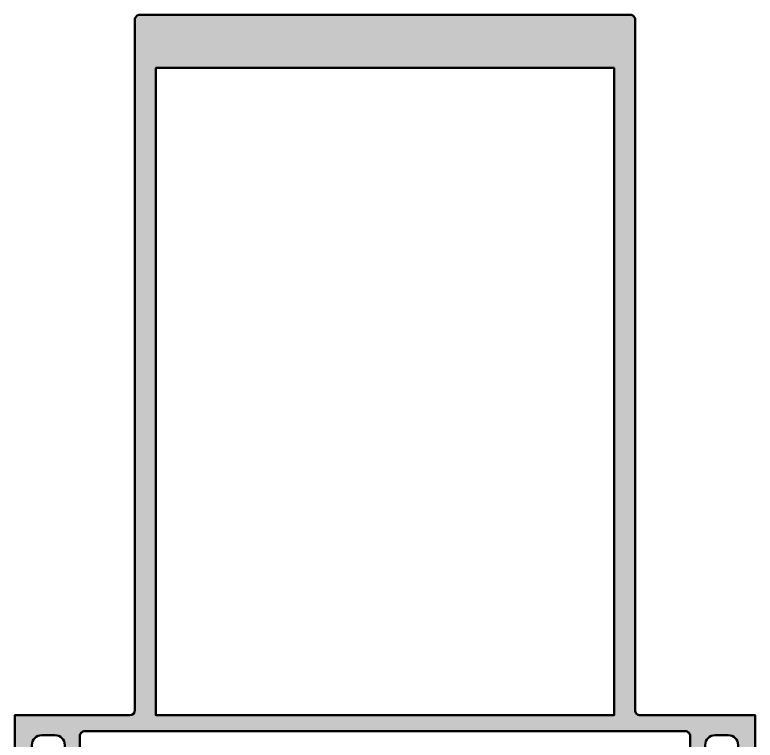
# Model space of a CAD drawing. Extents: x 0 to 124, y 0 to 145.
# Drawn here: x 25 to 99, y 72.5 to 145 of the extents above; entities that cross this region are included whole.
import ezdxf

# ---------------------------------------------------------------- set-up
doc = ezdxf.new("R2010")
doc.units = 0
doc.layers.add('0S-Alu contour', color=7, linetype='Continuous', lineweight=50)
doc.layers.add('0S-Alu hatch', color=252, linetype='Continuous', lineweight=25)

# ---------------------------------------------------------------- blocks, each defined once
blk = doc.blocks.new('365830__C2B3120E_BAE7_489C_9A7B_A53C5B9EB362_')
at = {"layer": '0S-Alu hatch'}
h = blk.add_hatch(color=256, dxfattribs=at)
edge = h.paths.add_edge_path()
edge.add_line((97.89989471435548, 70.50000000000011), (97.299919128418, 70.50000000000011))
edge.add_line((97.299919128418, 70.50000000000011), (97.299919128418, 72.00045776367199))
edge.add_arc((96.29984033578967, 72.00036371093589), 1.000078797050939, 0.0053884001950964, 89.99548587063539)
edge.add_line((96.299919128418, 73.00044250488293), (94.99987030029298, 73.00044250488293))
edge.add_arc((94.99991752313223, 72.00039528204371), 1.000047223954159, 90.00270554161986, 179.997294458265)
edge.add_line((93.99987030029301, 72.00044250488494), (93.99987030029298, 66.00000000000011))
edge.add_arc((94.52470964061133, 65.50000000000011), 0.7248836686985141, 136.388423263687, 223.6115767363131)
edge.add_line((93.99987030029298, 65.00000000000011), (93.99987030029298, 58.00000000000011))
edge.add_arc((94.99992909802194, 58.00005879772907), 1.000058799457439, 180.003368663758, 269.9966313363588)
edge.add_line((94.99987030029297, 57.00000000000011), (96.29991912841797, 57.0000000000001))
edge.add_arc((96.29983165784901, 58.00008747056907), 1.000087474394186, 270.0050112560826, 359.9949887438899)
edge.add_line((97.29991912841798, 57.99999999999964), (97.29991912841798, 60.50000000000012))
edge.add_line((97.29991912841798, 60.50000000000012), (97.79991912841795, 60.50000000000011))
edge.add_ellipse((97.79983165784905, 59.49991252943116), major_axis=(-1.000087474394165, 0), ratio=1, start_angle=180.0050112561101, end_angle=269.9949887439198, ccw=False)
edge.add_line((98.79991912841798, 59.50000000000058), (98.79985809326173, 55.0000000000001))
edge.add_ellipse((98.29989246033836, 54.99998089089655), major_axis=(-0.4999656332885602, 0), ratio=1, start_angle=89.99606155240463, end_angle=180.0021898924555, ccw=False)
edge.add_line((98.29985809326173, 54.50001525878917), (97.29985809326173, 54.50000000000011))
edge.add_line((97.29985809326173, 54.50000000000011), (97.29985809326175, 55.30000305175793))
edge.add_line((97.29985809326175, 55.30000305175793), (94.31042750226074, 55.30000305175793))
edge.add_arc((94.31042750226072, 55.0000030517579), 0.3000000000000256, 89.99999999999729, 165.0772890088095)
edge.add_line((94.02054527804908, 55.07725779974229), (93.99076492797602, 54.99765869970103))
edge.add_arc((94.07987088712918, 54.73226907280714), 0.2799491489886643, 108.5597467269871, 181.0914894598868)
edge.add_line((93.7999725341797, 54.72693634033218), (93.79997253417967, 54.27335357666025))
edge.add_arc((94.11835010680473, 54.29659940748376), 0.3192250732653806, 184.1759499010995, 248.2356723196646)
edge.add_line((93.99998474121097, 54.00012969970717), (93.99998474121097, 52.10014801025405))
edge.add_ellipse((93.69998474121095, 52.10014801025401), major_axis=(-0.2999999999999971, 0), ratio=1, start_angle=89.99999999999733, end_angle=180, ccw=False)
edge.add_line((93.69998474121095, 51.80014801025402), (92.70000915527342, 51.80014801025402))
edge.add_ellipse((92.7000091552734, 52.10014801025401), major_axis=(-0.29999999999999, 0), ratio=1, start_angle=0, end_angle=90.00000000000267, ccw=False)
edge.add_line((92.40000915527341, 52.10014801025402), (92.40000915527344, 54.50012969970717))
edge.add_arc((91.89998248233591, 54.50010302676962), 0.5000266736489444, 0.0030563303085188, 89.99694366955588)
edge.add_line((91.90000915527338, 55.00012969970716), (87.99998855590819, 55.00012207031261))
edge.add_arc((87.99997311839033, 54.50013750806878), 0.4999845624821558, 89.99823093613917, 180.0000205083467)
edge.add_line((87.4999885559082, 54.50013732910522), (87.49998855590819, 53.80012512207041))
edge.add_line((87.49998855590819, 53.80012512207041), (88.8882331848145, 51.39561462402356))
edge.add_ellipse((88.76438159883635, 51.33770692476947), major_axis=(-0.1367205799512375, 0), ratio=1, start_angle=84.41316105384823, end_angle=205.0587777140168, ccw=False)
edge.add_ellipse((89.2378427126205, 56.17788474084209), major_axis=(-4.999999999999731, 0), ratio=1, start_angle=17.760919831519118, end_angle=84.4131610538592, ccw=False)
edge.add_arc((84.0000001778675, 54.50013750696899), 0.4999845635819266, 17.76091983150561, 90.00176896515228)
edge.add_line((83.99998474121097, 55.00012207031261), (39.99975585937498, 55.00012207031261))
edge.add_arc((39.99974042271834, 54.50013750696997), 0.499984563580941, 89.99823103483631, 162.2390801684847)
edge.add_ellipse((34.76189788796533, 56.1778847408431), major_axis=(-5.000000000000745, 0), ratio=1, start_angle=95.58683894614109, end_angle=162.2390801684818, ccw=False)
edge.add_ellipse((35.23535900174961, 51.33770692476947), major_axis=(-0.1367205799512355, 0), ratio=1, start_angle=-25.058777714014127, end_angle=95.58683894614592, ccw=False)
edge.add_line((35.11150741577147, 51.39561462402355), (36.49975204467774, 53.80012512207041))
edge.add_line((36.49975204467774, 53.80012512207041), (36.49975204467774, 54.50013732910168))
edge.add_arc((35.99976748219563, 54.50013750806878), 0.4999845624821512, 359.9999794916532, 450.00176906386)
edge.add_line((35.99975204467776, 55.00012207031261), (32.09973144531253, 55.00012969970715))
edge.add_arc((32.09975811825004, 54.50010302676964), 0.5000266736489161, 90.0030563304474, 179.9969436699299)
edge.add_line((31.59973144531253, 54.50012969970593), (31.59973144531253, 52.10014801025402))
edge.add_ellipse((31.29973144531252, 52.10014801025401), major_axis=(-0.3000000000000043, 0), ratio=1, start_angle=90.00000000000068, end_angle=180, ccw=False)
edge.add_line((31.29973144531253, 51.800148010254), (30.29975585937502, 51.800148010254))
edge.add_ellipse((30.29975585937501, 52.10014801025401), major_axis=(-0.3000000000000114, 0), ratio=1, start_angle=0, end_angle=90.00000000000142, ccw=False)
edge.add_line((29.999755859375, 52.10014801025401), (29.999755859375, 54.0001296997071))
edge.add_arc((29.88139049378111, 54.29659940748376), 0.3192250732654806, 291.7643276803495, 355.8240500989108)
edge.add_line((30.19976806640626, 54.27335357666028), (30.19976806640626, 54.72693634033218))
edge.add_arc((29.91986971345684, 54.73226907280714), 0.2799491489886078, 358.9085105401129, 431.440253273015)
edge.add_line((30.00897567260996, 54.99765869970098), (29.97919532253682, 55.07725779974232))
edge.add_arc((29.68931309832524, 55.00000305175795), 0.299999999999968, 14.92271099118666, 89.99999999999864)
edge.add_line((29.68931309832525, 55.30000305175793), (26.69988250732422, 55.30000305175793))
edge.add_line((26.69988250732422, 55.30000305175793), (26.69988250732422, 54.50000000000012))
edge.add_line((26.69988250732422, 54.50000000000012), (25.69988250732421, 54.50001525878918))
edge.add_ellipse((25.69984814024758, 54.99998089089655), major_axis=(-0.4999656332885458, 0), ratio=1, start_angle=-0.0021898922890954964, end_angle=90.00393844759589, ccw=False)
edge.add_line((25.19988250732422, 54.99999999999984), (25.19982147216797, 59.50000000000011))
edge.add_ellipse((26.19990894273693, 59.49991252943116), major_axis=(-1.000087474394176, 0), ratio=1, start_angle=270.0050112560828, end_angle=359.99498874388985, ccw=False)
edge.add_line((26.19982147216797, 60.50000000000011), (26.69982147216797, 60.50000000000011))
edge.add_line((26.69982147216797, 60.50000000000011), (26.69982147216797, 58.00000000000011))
edge.add_arc((27.69990894273693, 58.00008747056907), 1.000087474394176, 180.0050112561101, 269.9949887439172)
edge.add_line((27.69982147216797, 57.0000000000001), (28.99987030029296, 57.00000000000011))
edge.add_arc((28.99981150256401, 58.00005879772907), 1.000058799457439, 270.0033686636404, 359.996631336242)
edge.add_line((29.99987030029296, 57.99999999999806), (29.99987030029297, 65.00000000000011))
edge.add_arc((29.4750309599746, 65.50000000000011), 0.7248836686985141, 316.388423263687, 403.611576736313)
edge.add_line((29.99987030029297, 66.00000000000011), (29.99987030029297, 72.00044250488293))
edge.add_arc((28.99982307745376, 72.00039528204371), 1.000047223954156, 0.002705541734962, 89.99729445838157)
edge.add_line((28.99987030029297, 73.00044250488291), (27.69982147216796, 73.00044250488293))
edge.add_arc((27.69990026479629, 72.00036371093589), 1.000078797050934, 90.00451412936461, 179.9946115998049)
edge.add_line((26.69982147216797, 72.00045776367106), (26.699821472168, 70.50000000000011))
edge.add_line((26.699821472168, 70.50000000000011), (26.09984588623045, 70.50000000000011))
edge.add_line((26.09984588623045, 70.50000000000011), (24.99987030029299, 71.5999755859376))
edge.add_line((24.99987030029299, 71.5999755859376), (24.99987030029298, 75.00000000000011))
edge.add_line((24.99987030029298, 75.00000000000011), (36.50013447167044, 75.00004268338716))
edge.add_arc((36.50013261589271, 75.50004268338378), 0.5000000000000618, 270.0002126564627, 360)
edge.add_line((37.00013261589277, 75.50004268338378), (37.00013261589265, 144.5001361227615))
edge.add_ellipse((37.50013261589265, 144.5001361227615), major_axis=(-0.5, 0), ratio=1, start_angle=269.9999999999902, end_angle=360, ccw=False)
edge.add_line((37.50013261589273, 145.0001361227615), (86.50013261589274, 145.0001361227616))
edge.add_ellipse((86.5001326158928, 144.5001361227617), major_axis=(-0.4999999999999432, 0), ratio=1, start_angle=180, end_angle=270.0000000000065, ccw=False)
edge.add_line((87.00013261589274, 144.5001361227617), (87.00013261589278, 75.5002319748482))
edge.add_arc((87.50013261589284, 75.50023197484826), 0.500000000000057, 180, 270.0002126612699)
edge.add_line((87.50013447171251, 75.00023197485164), (98.99987030029298, 75.00027465820322))
edge.add_line((98.99987030029298, 75.00027465820322), (98.99987030029301, 71.59997558593761))
edge.add_line((98.99987030029301, 71.59997558593761), (97.89989471435548, 70.50000000000011))
h.paths.add_polyline_path([(84.90013261589274, 139.7001361227615), (39.10013261589279, 139.7001361227615), (39.10013261589279, 75.00005047773482), (84.90013261589274, 75.00022418049025)])
edge = h.paths.add_edge_path()
edge.add_arc((32.00000493867849, 72.90000421659506), 0.499989679995931, 89.99881737803038, 180.001182622588)
edge.add_line((31.50001525878906, 72.89999389648177), (31.50001525878906, 57.1999969482423))
edge.add_arc((32.00003107324709, 57.20001276270032), 0.5000158147081132, 180.0018121461791, 269.9981878539158)
edge.add_line((32.00001525878906, 56.6999969482423), (91.99998474121092, 56.6999969482423))
edge.add_arc((91.99996892675287, 57.20001276270036), 0.5000158147081488, 270.0018121460882, 359.9981878538209)
edge.add_line((92.49998474121094, 57.19999694824149), (92.49998474121094, 72.89999389648449))
edge.add_arc((91.99999506132148, 72.90000421659504), 0.4999896799959596, 359.9988173777201, 450.0011826219647)
edge.add_line((91.99998474121095, 73.39999389648449), (32.00001525878906, 73.39999389648449))
at = {"layer": '0S-Alu contour', "color": 7}
for points in [[(37.00013261589277, 75.50004268338378), (37.00013261589265, 144.5001361227615)], [(37.50013261589273, 145.0001361227615), (86.50013261589274, 145.0001361227616)], [(87.00013261589274, 144.5001361227617), (87.00013261589278, 75.5002319748482)], [(84.90013261589274, 139.7001361227615), (39.10013261589279, 139.7001361227615), (39.10013261589279, 75.00005047773482), (84.90013261589274, 75.00022418049025), (84.90013261589274, 139.7001361227615)], [(26.69982147216797, 72.00045776367106), (26.699821472168, 70.50000000000011), (26.09984588623045, 70.50000000000011), (24.99987030029299, 71.5999755859376), (24.99987030029298, 75.00000000000011), (36.50013447167044, 75.00004268338716)], [(87.50013447171251, 75.00023197485164), (98.99987030029298, 75.00027465820322), (98.99987030029301, 71.59997558593761), (97.89989471435548, 70.50000000000011)], [(91.99998474121095, 73.39999389648449), (32.00001525878906, 73.39999389648449)], [(28.99987030029297, 73.00044250488291), (27.69982147216796, 73.00044250488293)], [(31.50001525878906, 72.89999389648177), (31.50001525878906, 57.1999969482423)], [(92.49998474121094, 57.19999694824149), (92.49998474121094, 72.89999389648449)], [(96.299919128418, 73.00044250488293), (94.99987030029298, 73.00044250488293)], [(29.99987030029297, 66.00000000000011), (29.99987030029297, 72.00044250488293)], [(93.99987030029301, 72.00044250488494), (93.99987030029298, 66.00000000000011)], [(97.89989471435548, 70.50000000000011), (97.299919128418, 70.50000000000011), (97.299919128418, 72.00045776367199)], [(29.99987030029296, 57.99999999999806), (29.99987030029297, 65.00000000000011)], [(93.99987030029298, 65.00000000000011), (93.99987030029298, 58.00000000000011)], [(26.19982147216797, 60.50000000000011), (26.69982147216797, 60.50000000000011), (26.69982147216797, 58.00000000000011)], [(97.29991912841798, 57.99999999999964), (97.29991912841798, 60.50000000000012), (97.79991912841795, 60.50000000000011)], [(25.19988250732422, 54.99999999999984), (25.19982147216797, 59.50000000000011)], [(98.79991912841798, 59.50000000000058), (98.79985809326173, 55.0000000000001)], [(27.69982147216797, 57.0000000000001), (28.99987030029296, 57.00000000000011)], [(94.99987030029297, 57.00000000000011), (96.29991912841797, 57.0000000000001)], [(32.00001525878906, 56.6999969482423), (91.99998474121092, 56.6999969482423)], [(29.68931309832525, 55.30000305175793), (26.69988250732422, 55.30000305175793), (26.69988250732422, 54.50000000000012), (25.69988250732421, 54.50001525878918)], [(30.00897567260996, 54.99765869970098), (29.97919532253682, 55.07725779974232)], [(35.99975204467776, 55.00012207031261), (32.09973144531253, 55.00012969970715)], [(83.99998474121097, 55.00012207031261), (39.99975585937498, 55.00012207031261)], [(91.90000915527338, 55.00012969970716), (87.99998855590819, 55.00012207031261)], [(94.02054527804908, 55.07725779974229), (93.99076492797602, 54.99765869970103)], [(98.29985809326173, 54.50001525878917), (97.29985809326173, 54.50000000000011), (97.29985809326175, 55.30000305175793), (94.31042750226074, 55.30000305175793)], [(30.19976806640626, 54.27335357666028), (30.19976806640626, 54.72693634033218)], [(31.59973144531253, 54.50012969970593), (31.59973144531253, 52.10014801025402)], [(35.11150741577147, 51.39561462402355), (36.49975204467774, 53.80012512207041), (36.49975204467774, 54.50013732910168)], [(87.4999885559082, 54.50013732910522), (87.49998855590819, 53.80012512207041), (88.8882331848145, 51.39561462402356)], [(92.40000915527341, 52.10014801025402), (92.40000915527344, 54.50012969970717)], [(93.7999725341797, 54.72693634033218), (93.79997253417967, 54.27335357666025)], [(29.999755859375, 52.10014801025401), (29.999755859375, 54.0001296997071)], [(93.99998474121097, 54.00012969970717), (93.99998474121097, 52.10014801025405)], [(31.29973144531253, 51.800148010254), (30.29975585937502, 51.800148010254)], [(93.69998474121095, 51.80014801025402), (92.70000915527342, 51.80014801025402)]]:
    blk.add_lwpolyline(points, dxfattribs=at)
at = {"layer": '0S-Alu contour', "color": 7, "extrusion": (0, 0, -1)}
for centre, radius, start, end in [((-37.50013261589265, 144.5001361227615), 0.5, 0, 90.00000000000978), ((-86.5001326158928, 144.5001361227617), 0.4999999999999432, 89.99999999999349, 180), ((-26.19990894273693, 59.49991252943116), 1.000087474394176, 0.0050112561101264, 89.99498874391718), ((-97.79983165784905, 59.49991252943116), 1.000087474394165, 90.00501125608021, 179.9949887438899), ((-25.69984814024758, 54.99998089089655), 0.4999656332885458, 269.9960615524041, 0.0021898922890968), ((-98.29989246033836, 54.99998089089655), 0.4999656332885602, 179.9978101075445, 270.0039384475954), ((-34.76189788796533, 56.1778847408431), 5.000000000000745, 197.7609198315183, 264.4131610538589), ((-89.2378427126205, 56.17788474084209), 4.999999999999731, 275.5868389461408, 342.2390801684809), ((-30.29975585937501, 52.10014801025401), 0.3000000000000114, 269.9999999999986, 0), ((-31.29973144531252, 52.10014801025401), 0.3000000000000043, 180, 269.9999999999993), ((-92.7000091552734, 52.10014801025401), 0.29999999999999, 269.9999999999973, 0), ((-93.69998474121095, 52.10014801025401), 0.2999999999999971, 180, 270.0000000000027), ((-35.23535900174961, 51.33770692476947), 0.1367205799512355, 264.4131610538541, 25.05877771401407), ((-88.76438159883635, 51.33770692476947), 0.1367205799512375, 154.9412222859832, 275.5868389461518)]:
    blk.add_arc(centre, radius, start, end, dxfattribs=at)
at = {"layer": '0S-Alu contour', "color": 7}
for centre, radius, start, end in [((36.50013261589271, 75.50004268338378), 0.5000000000000618, 270.0002126564627, 0), ((87.50013261589284, 75.50023197484826), 0.500000000000057, 180, 270.0002126612699), ((32.00000493867849, 72.90000421659506), 0.499989679995931, 89.99881737803038, 180.001182622588), ((91.99999506132148, 72.90000421659504), 0.4999896799959596, 359.9988173777201, 90.00118262196473), ((27.69990026479629, 72.00036371093589), 1.000078797050934, 90.00451412936461, 179.9946115998049), ((28.99982307745376, 72.00039528204371), 1.000047223954156, 0.002705541734962, 89.99729445838157), ((94.99991752313223, 72.00039528204371), 1.000047223954159, 90.00270554161986, 179.997294458265), ((96.29984033578967, 72.00036371093589), 1.000078797050939, 0.0053884001950964, 89.99548587063539), ((29.4750309599746, 65.50000000000011), 0.7248836686985141, 316.388423263687, 43.61157673631301), ((94.52470964061133, 65.50000000000011), 0.7248836686985141, 136.388423263687, 223.6115767363131), ((27.69990894273693, 58.00008747056907), 1.000087474394176, 180.0050112561101, 269.9949887439172), ((28.99981150256401, 58.00005879772907), 1.000058799457439, 270.0033686636404, 359.996631336242), ((94.99992909802194, 58.00005879772907), 1.000058799457439, 180.003368663758, 269.9966313363588), ((96.29983165784901, 58.00008747056907), 1.000087474394186, 270.0050112560826, 359.9949887438899), ((32.00003107324709, 57.20001276270032), 0.5000158147081132, 180.0018121461791, 269.9981878539158), ((91.99996892675287, 57.20001276270036), 0.5000158147081488, 270.0018121460882, 359.9981878538209), ((29.68931309832524, 55.00000305175795), 0.299999999999968, 14.92271099118666, 89.99999999999864), ((29.91986971345684, 54.73226907280714), 0.2799491489886078, 358.9085105401129, 71.44025327301514), ((32.09975811825004, 54.50010302676964), 0.5000266736489161, 90.0030563304474, 179.9969436699299), ((35.99976748219563, 54.50013750806878), 0.4999845624821512, 359.9999794916532, 90.00176906386004), ((39.99974042271834, 54.50013750696997), 0.499984563580941, 89.99823103483631, 162.2390801684847), ((84.0000001778675, 54.50013750696899), 0.4999845635819266, 17.76091983150561, 90.00176896515228), ((87.99997311839033, 54.50013750806878), 0.4999845624821558, 89.99823093613917, 180.0000205083467), ((91.89998248233591, 54.50010302676962), 0.5000266736489444, 0.0030563303085188, 89.99694366955588), ((94.07987088712918, 54.73226907280714), 0.2799491489886643, 108.5597467269871, 181.0914894598868), ((94.31042750226072, 55.0000030517579), 0.3000000000000256, 89.99999999999729, 165.0772890088095), ((29.88139049378111, 54.29659940748376), 0.3192250732654806, 291.7643276803495, 355.8240500989108), ((94.11835010680473, 54.29659940748376), 0.3192250732653806, 184.1759499010995, 248.2356723196646)]:
    blk.add_arc(centre, radius, start, end, dxfattribs=at)
blk = doc.blocks.new('374730__33B10B9C_C358_4CE8_894D_9321F9C83069_')
at = {"layer": '0S-Alu contour', "color": 7}
blk.add_blockref('365830__C2B3120E_BAE7_489C_9A7B_A53C5B9EB362_', (0, 0), dxfattribs=at)

msp = doc.modelspace()

# ---------------------------------------------------------------- block references
at = {"layer": '0S-Alu contour', "color": 7}
msp.add_blockref('374730__33B10B9C_C358_4CE8_894D_9321F9C83069_', (0, 0), dxfattribs=at)

doc.saveas('drawing.dxf')
